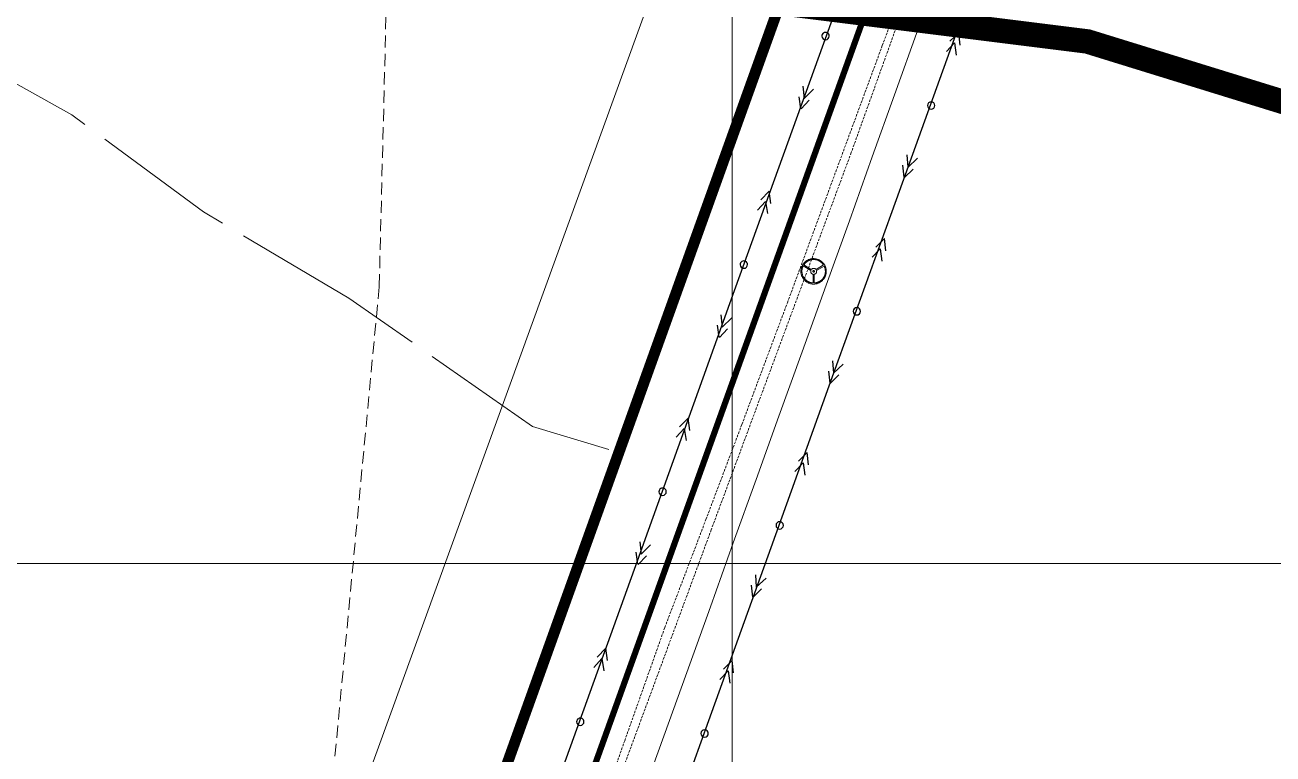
# Model space of a CAD drawing. Header units: millimetres. Extents: x 519 to 9564855, y -810 to 5021775.
# Drawn here: x 9521423 to 9522441, y 4998844 to 4999440 of the extents above; entities that cross this region are included whole.
import ezdxf

# ---------------------------------------------------------------- set-up
doc = ezdxf.new("R2010")
doc.units = ezdxf.units.MM
doc.header["$LTSCALE"] = 2
doc.header["$MEASUREMENT"] = 0
for name, pattern in [('92051501$0$DASHED', [0.75, 0.5, -0.25]), ('92051501$0$GROUND1', [60, 50, -10]), ('92051501$0$GROUND2', [35, 25, -10]), ('DASHED', [0.75, 0.5, -0.25]), ('HIDDEN2', [4.7625, 3.175, -1.5875]), ('Podzemka', [5, 2, -1, 2])]:
    doc.linetypes.add(name, pattern=pattern)
for name, color, linetype in [('AL_PIP_CRUDE OIL', 210, 'Continuous'), ('GRID_PULKOVO', 7, 'Continuous'), ('PPLINE_WAT', 7, 'WTR_LINE'), ('ROAD_ASF', 9, 'Continuous'), ('ROAD_FIELD', 255, '92051501$0$GROUND2'), ('ROAD_GROUND', 9, 'Continuous'), ('SEA_COST', 4, 'Continuous'), ('Эл.выс.', 1, 'Continuous')]:
    doc.layers.add(name, color=color, linetype=linetype)
for name, color, linetype, lineweight in [('Land lease as of 24.06.2004', 47, 'HIDDEN2', 70), ('Водопровод', 5, 'Continuous', 30), ('Оптиковолоконный кабель', 220, 'CAB6', 20), ('Эл.низ', 1, 'Continuous', 13), ('Электро', 1, 'Continuous', 30), ('Электроснаб', 1, 'Continuous', 18), ('Электроснабжене', 1, 'Continuous', 18)]:
    doc.layers.add(name, color=color, linetype=linetype, lineweight=lineweight)
doc.styles.add('92051501$0$STANDARD', font='simplex.shx')
doc.styles.get("Standard").update_dxf_attribs({"font": 'isocpeur.ttf', "width": 0.5})
doc.linetypes.add('CAB', pattern='A,0.7,-0.43403,["K",Standard,S=0.9,R=0,X=-0.4,Y=-0.3],-0.8', length=1.93403)
doc.linetypes.add('CAB6', pattern='A,0.9,-0.9,["6",Standard,S=0.9,R=0,X=-0.8,Y=-0.4],11', length=12.8)
doc.linetypes.add('WTR_LINE', pattern='A,0.5,-0.2,["W",92051501$0$STANDARD,S=0.1,R=0,X=-0.1,Y=-0.05],-0.05', length=0.75)

msp = doc.modelspace()

# ---------------------------------------------------------------- linework, layer by layer
at = {"layer": 'AL_PIP_CRUDE OIL', "lineweight": 60, "const_width": 5}
msp.add_lwpolyline([(9523408.96955, 5008589.07215), (9522866.96955, 5008436.07215), (9522326.96955, 5007087.07215), (9522313.96594, 5006750.08943), (9522363.50455, 5006330.19015), (9523532.73502, 5003851.53167), (9523509.9659, 5003501.17422), (9523544.63322, 5003488.85485), (9523203.95221, 5002551.92724), (9523207.94138, 5002504.46778), (9521587.24018, 4997999.63007), (9523708.12981, 4995731.08727), (9526814.15531, 4995451.17542), (9528489.4409, 4995215.37355), (9528594.43514, 4995358.95224), (9530593.64001, 4995059.64331), (9530879.24426, 4994914.43479), (9530977.35799, 4994842.68501), (9531002.94658, 4994841.81396), (9531002.94658, 4994841.81396), (9531002.94648, 4994841.81391)], dxfattribs=at)
at = {"layer": 'GRID_PULKOVO', "lineweight": 0}
for p, q in [((9522000, 5010000), (9522000, 4992000)), ((9519000, 4999000), (9533000, 4999000))]:
    msp.add_line(p, q, dxfattribs=at)
at = {"layer": 'Land lease as of 24.06.2004', "color": 34, "linetype": 'DASHED', "lineweight": 0, "ltscale": 50, "const_width": 20}
msp.add_lwpolyline([(9519654.3, 5003739.6), (9532971.6, 5004566.6), (9534671.1, 5001241.4), (9547648.8, 4998330.8), (9546800.6, 4994774.1), (9538599.5, 4994719.2), (9534700.1, 4995931.6), (9534118, 4994384.9), (9531927.8, 4994990.9), (9532139.5, 4996381.2), (9522290.1, 4999426.3), (9519885.3, 4999727), (9519654.3, 5003739.6)], dxfattribs=at)
at = {"layer": 'PPLINE_WAT', "lineweight": 0}
for points in [[(9522066.51004, 4999248.99843), (9522066.51004, 4999248.99843), (9522067.03977, 4999248.98804), (9522067.5591, 4999248.9465), (9522068.07844, 4999248.87379), (9522068.58739, 4999248.7907), (9522069.08595, 4999248.66606), (9522069.57412, 4999248.53103), (9522070.0623, 4999248.36484), (9522070.5297, 4999248.17788), (9522070.98672, 4999247.97015), (9522071.43334, 4999247.74164), (9522071.86959, 4999247.49236), (9522072.29544, 4999247.2223), (9522072.70052, 4999246.93148), (9522073.09522, 4999246.61987), (9522073.46914, 4999246.29789), (9522073.83267, 4999245.95512), (9522074.17544, 4999245.59159), (9522074.50781, 4999245.21767), (9522074.81941, 4999244.82297), (9522075.11024, 4999244.41789), (9522075.38029, 4999243.99204), (9522075.62958, 4999243.55579), (9522075.85808, 4999243.10917), (9522076.0762, 4999242.65215), (9522076.26317, 4999242.17436), (9522076.42935, 4999241.69657), (9522076.56438, 4999241.19801), (9522076.67863, 4999240.69945), (9522076.77211, 4999240.1905), (9522076.84482, 4999239.67116), (9522076.88637, 4999239.14144), (9522076.89675, 4999238.61172), (9522076.89675, 4999238.61172), (9522076.88637, 4999238.07161), (9522076.84482, 4999237.54189), (9522076.77211, 4999237.02255), (9522076.67863, 4999236.5136), (9522076.56438, 4999236.01504), (9522076.42935, 4999235.51648), (9522076.26317, 4999235.02831), (9522076.0762, 4999234.5609), (9522075.85808, 4999234.10389), (9522075.62958, 4999233.65726), (9522075.38029, 4999233.22102), (9522075.11024, 4999232.79516), (9522074.81941, 4999232.39008), (9522074.50781, 4999231.99539), (9522074.17544, 4999231.62146), (9522073.83267, 4999231.25793), (9522073.46914, 4999230.91517), (9522073.09522, 4999230.59318), (9522072.70052, 4999230.28158), (9522072.29544, 4999229.99075), (9522071.86959, 4999229.7207), (9522071.43334, 4999229.47142), (9522070.98672, 4999229.24291), (9522070.5297, 4999229.03517), (9522070.0623, 4999228.84821), (9522069.57412, 4999228.69241), (9522069.08595, 4999228.547), (9522068.58739, 4999228.43274), (9522068.07844, 4999228.33926), (9522067.5591, 4999228.27694), (9522067.03977, 4999228.2354), (9522066.51004, 4999228.22501), (9522066.51004, 4999228.22501), (9522065.96993, 4999228.2354), (9522065.44021, 4999228.27694), (9522064.92088, 4999228.33926), (9522064.41193, 4999228.43274), (9522063.90298, 4999228.547), (9522063.4148, 4999228.69241), (9522062.92663, 4999228.84821), (9522062.45923, 4999229.03517), (9522061.99182, 4999229.24291), (9522061.5452, 4999229.47142), (9522061.10895, 4999229.7207), (9522060.69349, 4999229.99075), (9522060.2884, 4999230.28158), (9522059.89371, 4999230.59318), (9522059.51979, 4999230.91517), (9522059.15625, 4999231.25793), (9522058.81349, 4999231.62146), (9522058.48112, 4999231.99539), (9522058.1799, 4999232.39008), (9522057.88907, 4999232.79516), (9522057.61902, 4999233.22102), (9522057.36974, 4999233.65726), (9522057.14123, 4999234.10389), (9522056.9335, 4999234.5609), (9522056.74654, 4999235.02831), (9522056.59074, 4999235.51648), (9522056.44532, 4999236.01504), (9522056.33107, 4999236.5136), (9522056.23759, 4999237.02255), (9522056.17527, 4999237.54189), (9522056.13372, 4999238.07161), (9522056.12333, 4999238.61172), (9522056.12333, 4999238.61172), (9522056.13372, 4999239.14144), (9522056.17527, 4999239.67116), (9522056.23759, 4999240.1905), (9522056.33107, 4999240.69945), (9522056.44532, 4999241.19801), (9522056.59074, 4999241.69657), (9522056.74654, 4999242.17436), (9522056.9335, 4999242.65215), (9522057.14123, 4999243.10917), (9522057.36974, 4999243.55579), (9522057.61902, 4999243.99204), (9522057.88907, 4999244.41789), (9522058.1799, 4999244.82297), (9522058.48112, 4999245.21767), (9522058.81349, 4999245.59159), (9522059.15625, 4999245.95512), (9522059.51979, 4999246.29789), (9522059.89371, 4999246.61987), (9522060.2884, 4999246.93148), (9522060.69349, 4999247.2223), (9522061.10895, 4999247.49236), (9522061.5452, 4999247.74164), (9522061.99182, 4999247.97015), (9522062.45923, 4999248.17788), (9522062.92663, 4999248.36484), (9522063.4148, 4999248.53103), (9522063.90298, 4999248.66606), (9522064.41193, 4999248.7907), (9522064.92088, 4999248.87379), (9522065.44021, 4999248.9465), (9522065.96993, 4999248.98804), (9522066.51004, 4999248.99843)], [(9522064.64044, 4999240.0347), (9522064.64044, 4999240.0347), (9522064.84817, 4999240.28398), (9522065.08706, 4999240.5021), (9522065.34673, 4999240.67868), (9522065.6064, 4999240.8137), (9522065.88684, 4999240.90718), (9522066.17767, 4999240.97989), (9522066.4685, 4999241.01105), (9522066.75932, 4999241.01105), (9522067.03977, 4999240.97989), (9522067.32021, 4999240.91757), (9522067.57988, 4999240.83448), (9522067.81877, 4999240.72022), (9522068.04728, 4999240.5852), (9522068.23424, 4999240.41901), (9522068.40043, 4999240.24243), (9522068.53545, 4999240.0347), (9522074.62206, 4999243.84662), (9522074.62206, 4999243.84662), (9522074.47665, 4999244.08552), (9522074.31046, 4999244.31402), (9522074.14428, 4999244.54253), (9522073.9677, 4999244.77104), (9522073.78074, 4999244.98916), (9522073.59378, 4999245.20728), (9522073.38605, 4999245.41502), (9522073.17831, 4999245.62275), (9522072.96019, 4999245.8201), (9522072.74207, 4999246.01744), (9522072.50318, 4999246.20441), (9522072.26428, 4999246.38098), (9522072.02539, 4999246.55755), (9522071.77611, 4999246.72374), (9522071.51644, 4999246.88993), (9522071.25677, 4999247.03534), (9522070.98672, 4999247.18076), (9522070.71666, 4999247.32617), (9522070.43622, 4999247.45081), (9522070.15578, 4999247.57545), (9522069.87534, 4999247.68971), (9522069.58451, 4999247.79357), (9522069.29368, 4999247.88705), (9522069.00285, 4999247.97015), (9522068.70164, 4999248.05324), (9522068.40043, 4999248.11556), (9522068.09921, 4999248.17788), (9522067.78761, 4999248.22981), (9522067.48639, 4999248.26097), (9522067.17479, 4999248.29213), (9522066.86319, 4999248.30252), (9522066.55159, 4999248.31291), (9522066.55159, 4999248.31291), (9522066.23999, 4999248.30252), (9522065.92839, 4999248.29213), (9522065.61679, 4999248.26097), (9522065.30519, 4999248.22981), (9522065.00397, 4999248.17788), (9522064.70276, 4999248.12595), (9522064.40154, 4999248.06363), (9522064.11071, 4999247.99092), (9522063.8095, 4999247.89744), (9522063.52906, 4999247.80396), (9522063.23823, 4999247.71048), (9522062.95779, 4999247.59622), (9522062.68773, 4999247.47158), (9522062.41768, 4999247.34694), (9522062.14763, 4999247.21192), (9522061.88796, 4999247.0665), (9522061.62829, 4999246.92109), (9522061.37901, 4999246.7549), (9522061.12973, 4999246.58871), (9522060.89083, 4999246.42253), (9522060.66233, 4999246.23557), (9522060.43382, 4999246.04861), (9522060.2157, 4999245.86164), (9522059.99758, 4999245.65391), (9522059.78984, 4999245.44618), (9522059.59249, 4999245.23844), (9522059.40553, 4999245.02032), (9522059.21857, 4999244.79181), (9522059.042, 4999244.56331), (9522058.86543, 4999244.3348), (9522058.70962, 4999244.0959), (9522058.55382, 4999243.84662), (9522064.64044, 4999240.0347)], [(9522066.10496, 4999236.22278), (9522066.10496, 4999236.22278), (9522065.86607, 4999236.30587), (9522065.63756, 4999236.39935), (9522065.40905, 4999236.52399), (9522065.20132, 4999236.65902), (9522065.00397, 4999236.81482), (9522064.8274, 4999236.98101), (9522064.66121, 4999237.16797), (9522064.52618, 4999237.36532), (9522064.40154, 4999237.57305), (9522064.29767, 4999237.79117), (9522064.22497, 4999238.01968), (9522064.17303, 4999238.25857), (9522064.15226, 4999238.50785), (9522064.16265, 4999238.75713), (9522064.20419, 4999239.00642), (9522064.2769, 4999239.26608), (9522058.07604, 4999243.1611), (9522058.07604, 4999243.1611), (9522057.94101, 4999242.91182), (9522057.81637, 4999242.66254), (9522057.70211, 4999242.40287), (9522057.59825, 4999242.1432), (9522057.49438, 4999241.87315), (9522057.4009, 4999241.59271), (9522057.31781, 4999241.32265), (9522057.2451, 4999241.03182), (9522057.18278, 4999240.75138), (9522057.13084, 4999240.46055), (9522057.07891, 4999240.16973), (9522057.04775, 4999239.8789), (9522057.01659, 4999239.57768), (9522056.99582, 4999239.27647), (9522056.98543, 4999238.97526), (9522056.98543, 4999238.67404), (9522056.99582, 4999238.37283), (9522057.01659, 4999238.07161), (9522057.03736, 4999237.76001), (9522057.07891, 4999237.4588), (9522057.12046, 4999237.15758), (9522057.18278, 4999236.85637), (9522057.2451, 4999236.55515), (9522057.31781, 4999236.25394), (9522057.4009, 4999235.95272), (9522057.49438, 4999235.66189), (9522057.59825, 4999235.37107), (9522057.7125, 4999235.08024), (9522057.83714, 4999234.78941), (9522057.97217, 4999234.50897), (9522058.11758, 4999234.22853), (9522058.27338, 4999233.94809), (9522058.27338, 4999233.94809), (9522058.42918, 4999233.67803), (9522058.60576, 4999233.41837), (9522058.77194, 4999233.1587), (9522058.95891, 4999232.90942), (9522059.15625, 4999232.67052), (9522059.3536, 4999232.43163), (9522059.55095, 4999232.20312), (9522059.76907, 4999231.985), (9522059.9768, 4999231.77726), (9522060.20531, 4999231.56953), (9522060.43382, 4999231.37218), (9522060.67271, 4999231.18522), (9522060.91161, 4999230.99826), (9522061.1505, 4999230.83207), (9522061.39978, 4999230.66589), (9522061.65945, 4999230.51009), (9522061.90873, 4999230.35429), (9522062.17879, 4999230.21926), (9522062.43845, 4999230.08423), (9522062.70851, 4999229.95959), (9522062.97856, 4999229.84534), (9522063.259, 4999229.74147), (9522063.52906, 4999229.6376), (9522063.8095, 4999229.55451), (9522064.10033, 4999229.47142), (9522064.38077, 4999229.39871), (9522064.66121, 4999229.33639), (9522064.95204, 4999229.28445), (9522065.24287, 4999229.23252), (9522065.52331, 4999229.20136), (9522065.81413, 4999229.18059), (9522066.10496, 4999229.15981), (9522066.10496, 4999236.22278)], [(9522066.59314, 4999239.26608), (9522066.59314, 4999239.26608), (9522066.45811, 4999239.2557), (9522066.33347, 4999239.21415), (9522066.2296, 4999239.15183), (9522066.12574, 4999239.07912), (9522066.05303, 4999238.97526), (9522065.99071, 4999238.87139), (9522065.94916, 4999238.74675), (9522065.93877, 4999238.61172), (9522065.93877, 4999238.61172), (9522065.94916, 4999238.47669), (9522065.99071, 4999238.36244), (9522066.05303, 4999238.24819), (9522066.12574, 4999238.15471), (9522066.2296, 4999238.07161), (9522066.33347, 4999238.01968), (9522066.45811, 4999237.97813), (9522066.59314, 4999237.96774), (9522066.59314, 4999237.96774), (9522066.72816, 4999237.97813), (9522066.84242, 4999238.01968), (9522066.95667, 4999238.07161), (9522067.05015, 4999238.15471), (9522067.13325, 4999238.24819), (9522067.18518, 4999238.36244), (9522067.22673, 4999238.47669), (9522067.23711, 4999238.61172), (9522067.23711, 4999238.61172), (9522067.22673, 4999238.74675), (9522067.18518, 4999238.87139), (9522067.13325, 4999238.97526), (9522067.05015, 4999239.07912), (9522066.95667, 4999239.15183), (9522066.84242, 4999239.21415), (9522066.72816, 4999239.2557), (9522066.59314, 4999239.26608)], [(9522068.89899, 4999239.26608), (9522068.89899, 4999239.26608), (9522068.96131, 4999238.99603), (9522068.99247, 4999238.72597), (9522068.99247, 4999238.46631), (9522068.97169, 4999238.21703), (9522068.93015, 4999237.96774), (9522068.86783, 4999237.72885), (9522068.77435, 4999237.51073), (9522068.67048, 4999237.30299), (9522068.53545, 4999237.10565), (9522068.36927, 4999236.91869), (9522068.19269, 4999236.76289), (9522067.99534, 4999236.60709), (9522067.77722, 4999236.48244), (9522067.53833, 4999236.37858), (9522067.27866, 4999236.2851), (9522066.99822, 4999236.22278), (9522066.99822, 4999229.15981), (9522066.99822, 4999229.15981), (9522067.27866, 4999229.1702), (9522067.5591, 4999229.19097), (9522067.83954, 4999229.22213), (9522068.11998, 4999229.26368), (9522068.40043, 4999229.31561), (9522068.68087, 4999229.36755), (9522068.96131, 4999229.44025), (9522069.24175, 4999229.51296), (9522069.52219, 4999229.59606), (9522069.80263, 4999229.68954), (9522070.08307, 4999229.7934), (9522070.35313, 4999229.89727), (9522070.62318, 4999230.02191), (9522070.89324, 4999230.14655), (9522071.16329, 4999230.28158), (9522071.42296, 4999230.42699), (9522071.68263, 4999230.57241), (9522071.94229, 4999230.73859), (9522072.19157, 4999230.90478), (9522072.44086, 4999231.08136), (9522072.67975, 4999231.25793), (9522072.91864, 4999231.45528), (9522073.14715, 4999231.65262), (9522073.37566, 4999231.86036), (9522073.59378, 4999232.06809), (9522073.80151, 4999232.2966), (9522074.00925, 4999232.52511), (9522074.2066, 4999232.764), (9522074.39356, 4999233.0029), (9522074.58052, 4999233.25218), (9522074.74671, 4999233.51185), (9522074.91289, 4999233.7819), (9522074.91289, 4999233.7819), (9522075.06869, 4999234.06234), (9522075.21411, 4999234.34278), (9522075.34913, 4999234.63361), (9522075.47378, 4999234.91405), (9522075.57764, 4999235.20488), (9522075.68151, 4999235.50609), (9522075.77499, 4999235.79692), (9522075.85808, 4999236.08775), (9522075.93079, 4999236.38896), (9522076.0035, 4999236.69018), (9522076.05543, 4999236.98101), (9522076.09698, 4999237.28222), (9522076.12814, 4999237.58344), (9522076.1593, 4999237.88465), (9522076.16968, 4999238.17548), (9522076.18007, 4999238.47669), (9522076.18007, 4999238.77791), (9522076.1593, 4999239.06874), (9522076.13852, 4999239.35956), (9522076.10736, 4999239.66078), (9522076.0762, 4999239.95161), (9522076.02427, 4999240.23205), (9522075.97234, 4999240.52288), (9522075.89963, 4999240.80332), (9522075.82692, 4999241.08376), (9522075.74383, 4999241.3642), (9522075.65035, 4999241.64464), (9522075.55687, 4999241.91469), (9522075.44261, 4999242.17436), (9522075.32836, 4999242.44442), (9522075.20372, 4999242.70408), (9522075.06869, 4999242.95337), (9522068.89899, 4999239.26608)]]:
    msp.add_lwpolyline(points, dxfattribs=at)
at = {"layer": 'ROAD_ASF', "lineweight": 0}
for points in [[(9521737.23529, 4997056.36456), (9521526.30791, 4997406.20512), (9521491.42617, 4997522.40996), (9521494.64376, 4997784.54227), (9521557.42562, 4998123.62451), (9523181.91284, 5002651.278), (9523567.30412, 5002471.17809), (9525869.16882, 5001381.54446), (9525963.92258, 5001333.47903), (9526128.60686, 5001261.79325), (9526517.55757, 5001074.97311), (9527241.30336, 5000725.10977), (9527302.0959, 5000699.32947), (9527474.32311, 5000617.56906), (9528116.89056, 5000310.63684)], [(9521742.137, 4997059.855), (9521531.837, 4997408.655), (9521497.437, 4997523.255), (9521500.637, 4997783.955), (9521563.237, 4998122.055), (9523185.337, 5002643.055), (9523564.737, 5002465.755), (9525866.52759, 5001376.15646), (9525961.36584, 5001328.04817), (9526126.10975, 5001256.33643), (9526514.94624, 5001069.57117), (9527238.82495, 5000719.64358), (9527299.637, 5000693.855), (9527471.737, 5000612.155), (9528114.237, 5000305.255)]]:
    msp.add_lwpolyline(points, dxfattribs=at)
at = {"layer": 'ROAD_FIELD', "linetype": '92051501$0$GROUND1', "lineweight": 0}
msp.add_lwpolyline([(9521899.337, 4999093.055), (9521837.24724, 4999112.00196), (9521687.33414, 4999216.59165), (9521568.53505, 4999287.26033), (9521461.05019, 4999366.40929), (9521377.60797, 4999413.05057)], dxfattribs=at)
at = {"layer": 'ROAD_GROUND', "color": 8, "lineweight": 0, "const_width": 9}
msp.add_lwpolyline([(9521739.68614, 4997058.10978), (9521529.07245, 4997407.43006), (9521494.43159, 4997522.83248), (9521497.64038, 4997784.24863), (9521560.33131, 4998122.83976), (9523183.62492, 5002647.1665), (9523566.02728, 5002468.46336), (9525867.84821, 5001378.85046), (9525962.64421, 5001330.7636), (9526127.3583, 5001259.06484), (9526516.25529, 5001072.2705), (9527240.06415, 5000722.37668), (9527300.86645, 5000696.59224), (9527473.0333, 5000614.86048), (9528115.56378, 5000307.94592)], dxfattribs=at)
at = {"layer": 'SEA_COST', "color": 252, "linetype": '92051501$0$DASHED', "lineweight": 5, "ltscale": 10, "true_color": 0x939598}
msp.add_lwpolyline([(9521805.16, 5003050.33), (9521805.16, 5002342.6), (9521767.91, 5001411.38), (9521767.91, 5000660.19), (9521730.66, 4999971.09), (9521712.04, 4999226.11), (9521633.04, 4998388.01)], dxfattribs=at)
at = {"layer": 'Водопровод', "linetype": 'Podzemka', "lineweight": 0, "ltscale": 0.5}
for points in [[(9523287.57403, 5002560.18314), (9523267.74785, 5002519.19376), (9523213.7992, 5002448.85055), (9522925.75003, 5001648.31239), (9522804.67134, 5001309.53515), (9522681.72707, 5000970.89784), (9522622.59147, 5000807.85975), (9522513.00737, 5000504.47537), (9522403.94187, 5000200.85612), (9522254.80091, 4999779.05222), (9522178.51673, 4999560.22213), (9522137.14645, 4999446.58254), (9522097.24809, 4999335.61045), (9521983.01089, 4999027.64625), (9521905.71837, 4998818.33445), (9521836.21669, 4998606.06054), (9521625.75636, 4998013.62134), (9521655.21382, 4997975.84167), (9521809.05861, 4997801.17492), (9522321.28486, 4997251.24444)], [(9521845.25958, 4998667.15952), (9521912.36929, 4998855.34501), (9521945.04732, 4998947.68936), (9521978.64067, 4999035.91378), (9522007.99114, 4999113.5973), (9522045.11389, 4999212.92405), (9522070.05745, 4999280.52304), (9522122.62262, 4999422.99024), (9522154.66194, 4999509.40301), (9522194.80361, 4999619.64385), (9522246.67246, 4999768.42368), (9522276.45548, 4999861.84295), (9522294.24805, 4999917.08588), (9522321.04928, 4999994.34158), (9522342.11485, 5000052.86587), (9522372.67546, 5000136.53654)]]:
    msp.add_lwpolyline(points, dxfattribs=at)
at = {"layer": 'Оптиковолоконный кабель', "color": 6, "linetype": 'CAB'}
msp.add_line((9522387.11351, 5000714.44984, -25.9952), (9521687.32857, 4998783.57514, -0.94252), dxfattribs=at)
at = {"layer": 'Эл.выс.'}
for points, elevation in [([(9521604.86126, 4998117.72308), (9521684.1909, 4998339.2676), (9521763.547, 4998559.9369), (9521843.223, 4998780.9793), (9521922.7179, 4999002.1354), (9522001.974, 4999222.9619), (9522081.8249, 4999444.4028), (9522161.2728, 4999665.769), (9522240.6849, 4999886.6267), (9522310.5842, 5000110.2282), (9522390.0936, 5000330.2422), (9522469.9361, 5000551.4153), (9522549.5334, 5000772.2927), (9522629.2933, 5000992.4476), (9522707.1939, 5001211.0738), (9522788.0615, 5001434.5367), (9522869.326, 5001661.0385), (9522948.8991, 5001882.0749), (9523026.2995, 5002098.9255), (9523106.7052, 5002321.5763), (9523185.8638, 5002540.6309), (9523265.9766, 5002762.2719), (9523345.6545, 5002983.7411), (9523424.7203, 5003203.229)], -24.6849), ([(9521681.5365, 4998038.53475), (9521775.1626, 4998299.8043), (9521827.8229, 4998446.5194), (9521879.0431, 4998588.3239), (9521930.9088, 4998732.5532), (9521980.925, 4998871.9041), (9522031.8285, 4999013.0431), (9522083.0897, 4999155.715), (9522134.2356, 4999297.1792), (9522185.2305, 4999439.4499), (9522235.7281, 4999580.1894), (9522285.9348, 4999719.7904), (9522336.3149, 4999859.7951), (9522387.0851, 5000001.359), (9522438.538, 5000144.8069)], -25.1388)]:
    msp.add_lwpolyline(points, dxfattribs=dict(at, elevation=elevation))
at = {"layer": 'Эл.низ', "elevation": -26.4921}
msp.add_lwpolyline([(9521924.7753, 4998804.8308), (9521944.2391, 4998859.2003), (9521962.9507, 4998911.1411), (9521982.3179, 4998964.7917), (9522001.0146, 4999016.8317), (9522019.6297, 4999068.6107), (9522038.2619, 4999120.4163), (9522057.1128, 4999172.8335), (9522076.7217, 4999227.2698), (9522095.7065, 4999279.9495), (9522114.3696, 4999332.0098), (9522132.6326, 4999382.8602), (9522151.8943, 4999436.5358), (9522171.3383, 4999490.8664)], dxfattribs=at)
at = {"layer": 'Электро'}
for p, q in [((9522185.04391, 4999433.48598, -25.1388), (9522177.81491, 4999426.5098, -25.1388)), ((9522186.0693, 4999423.38151, -25.1388), (9522185.04391, 4999433.48598, -25.1388)), ((9522174.92046, 4999418.16076, -25.1388), (9522181.58834, 4999425.07972, -25.1388)), ((9522181.58834, 4999425.07972, -25.1388), (9522182.93901, 4999415.12185, -25.1388)), ((9522058.9973, 4999379.75771, -24.6849), (9522057.91257, 4999389.74515, -24.6849)), ((9522058.6765, 4999379.60157, -24.6849), (9522066.42055, 4999387.33884, -24.6849)), ((9522056.1121, 4999371.40929, -24.6849), (9522054.70656, 4999381.24059, -24.6849)), ((9522056.35048, 4999371.32691, -24.6849), (9522063.04966, 4999378.35722, -24.6849)), ((9522140.56141, 4999315.40159, -25.1388), (9522139.44658, 4999325.27008, -25.1388)), ((9522143.69169, 4999323.66124, -25.1388), (9522142.90214, 4999333.67634, -25.1388)), ((9522143.36642, 4999323.51463, -25.1388), (9522151.3354, 4999331.02003, -25.1388)), ((9522140.79725, 4999315.31222, -25.1388), (9522147.70097, 4999322.14179, -25.1388)), ((9522020.72057, 4999288.55221, -24.6849), (9522027.18139, 4999295.6649, -24.6849)), ((9522030.3874, 4999304.16946, -24.6849), (9522023.3674, 4999296.98301, -24.6849)), ((9522027.18139, 4999295.6649, -24.6849), (9522028.8253, 4999285.75123, -24.6849)), ((9522031.7105, 4999294.09965, -24.6849), (9522030.3874, 4999304.16946, -24.6849)), ((9522124.43802, 4999265.42379, -25.1388), (9522117.20902, 4999258.44761, -25.1388)), ((9522125.46341, 4999255.31932, -25.1388), (9522124.43802, 4999265.42379, -25.1388)), ((9522114.31458, 4999250.09858, -25.1388), (9522120.98246, 4999257.01754, -25.1388)), ((9522120.98246, 4999257.01754, -25.1388), (9522122.33313, 4999247.05967, -25.1388)), ((9521992.29382, 4999193.17236, -24.6849), (9521991.20909, 4999203.1598, -24.6849)), ((9521989.40862, 4999184.82394, -24.6849), (9521988.00308, 4999194.65523, -24.6849)), ((9521991.97301, 4999193.01622, -24.6849), (9521999.71707, 4999200.75349, -24.6849)), ((9521989.64699, 4999184.74156, -24.6849), (9521996.34618, 4999191.77187, -24.6849)), ((9522083.0858, 4999155.59906, -25.1388), (9522082.29625, 4999165.61416, -25.1388)), ((9522082.76053, 4999155.45245, -25.1388), (9522090.72951, 4999162.95784, -25.1388)), ((9522079.95552, 4999147.33941, -25.1388), (9522078.84069, 4999157.20789, -25.1388)), ((9522080.19136, 4999147.25003, -25.1388), (9522087.09508, 4999154.0796, -25.1388)), ((9521964.11527, 4999118.7907, -24.6849), (9521957.09527, 4999111.60424, -24.6849)), ((9521965.43837, 4999108.72088, -24.6849), (9521964.11527, 4999118.7907, -24.6849)), ((9521954.44844, 4999103.17344, -24.6849), (9521960.90926, 4999110.28614, -24.6849)), ((9521960.90926, 4999110.28614, -24.6849), (9521962.55317, 4999100.37246, -24.6849)), ((9522051.28708, 4999075.32119, -25.1388), (9522057.95496, 4999082.24015, -25.1388)), ((9522061.41052, 4999090.64641, -25.1388), (9522054.18153, 4999083.67022, -25.1388)), ((9522057.95496, 4999082.24015, -25.1388), (9522059.30563, 4999072.28228, -25.1388)), ((9522062.43592, 4999080.54194, -25.1388), (9522061.41052, 4999090.64641, -25.1388)), ((9521923.13649, 4998999.44517, -24.6849), (9521921.73095, 4999009.27647, -24.6849)), ((9521926.02169, 4999007.79359, -24.6849), (9521924.93696, 4999017.78103, -24.6849)), ((9521925.70088, 4999007.63745, -24.6849), (9521933.44493, 4999015.37472, -24.6849)), ((9521923.37486, 4998999.36279, -24.6849), (9521930.07405, 4999006.3931, -24.6849)), ((9522020.05831, 4998980.82167, -25.1388), (9522019.26875, 4998990.83677, -25.1388)), ((9522016.92803, 4998972.56202, -25.1388), (9522015.81319, 4998982.43051, -25.1388)), ((9522017.16387, 4998972.47264, -25.1388), (9522024.06758, 4998979.30222, -25.1388)), ((9522019.73303, 4998980.67506, -25.1388), (9522027.70202, 4998988.18046, -25.1388)), ((9521896.94884, 4998930.91037, -24.6849), (9521889.92884, 4998923.72392, -24.6849)), ((9521898.27194, 4998920.84055, -24.6849), (9521896.94884, 4998930.91037, -24.6849)), ((9521887.28201, 4998915.29311, -24.6849), (9521893.74283, 4998922.40581, -24.6849)), ((9521893.74283, 4998922.40581, -24.6849), (9521895.38674, 4998912.49213, -24.6849)), ((9522000.15411, 4998920.7803, -25.1388), (9521992.92512, 4998913.80412, -25.1388)), ((9522001.17951, 4998910.67583, -25.1388), (9522000.15411, 4998920.7803, -25.1388)), ((9521990.03067, 4998905.45509, -25.1388), (9521996.69855, 4998912.37405, -25.1388)), ((9521996.69855, 4998912.37405, -25.1388), (9521998.04922, 4998902.41618, -25.1388))]:
    msp.add_line(p, q, dxfattribs=at)
for centre, start, end in [((9522076.29412, 4999430.66957, -24.6849), 1.53137386, 181.53137386), ((9522076.29412, 4999430.66957, -24.6849), 181.53137386, 1.53137386), ((9522162.48325, 4999374.04055, -25.1388), 359.84048841, 179.84048841), ((9522162.48325, 4999374.04055, -25.1388), 179.84048841, 359.84048841), ((9522009.59064, 4999244.08422, -24.6849), 1.53137386, 181.53137386), ((9522009.59064, 4999244.08422, -24.6849), 181.53137386, 1.53137386), ((9522101.87736, 4999205.97837, -25.1388), 179.84048841, 359.84048841), ((9522101.87736, 4999205.97837, -25.1388), 359.84048841, 179.84048841), ((9521943.31851, 4999058.70545, -24.6849), 1.53137386, 181.53137386), ((9521943.31851, 4999058.70545, -24.6849), 181.53137386, 1.53137386), ((9522038.84987, 4999031.20098, -25.1388), 179.84048841, 359.84048841), ((9522038.84987, 4999031.20098, -25.1388), 359.84048841, 179.84048841), ((9521876.15208, 4998870.82513, -24.6849), 1.53137391, 181.53137391), ((9521876.15208, 4998870.82513, -24.6849), 181.53137391, 1.53137391), ((9521977.59346, 4998861.33488, -25.1388), 179.8404882, 359.8404882), ((9521977.59346, 4998861.33488, -25.1388), 359.8404882, 179.8404882)]:
    msp.add_arc(centre, 3, start, end, dxfattribs=at)
at = {"layer": 'Электроснаб', "color": 1, "linetype": 'ByBlock', "lineweight": 0}
for p, q in [((9522185.04391, 4999433.48598, -25.1388), (9522177.81491, 4999426.5098, -25.1388)), ((9522186.0693, 4999423.38151, -25.1388), (9522185.04391, 4999433.48598, -25.1388)), ((9522174.92046, 4999418.16076, -25.1388), (9522181.58834, 4999425.07972, -25.1388)), ((9522181.58834, 4999425.07972, -25.1388), (9522182.93901, 4999415.12185, -25.1388)), ((9522058.9973, 4999379.75771, -24.6849), (9522057.91257, 4999389.74515, -24.6849)), ((9522058.6765, 4999379.60157, -24.6849), (9522066.42055, 4999387.33884, -24.6849)), ((9522056.1121, 4999371.40929, -24.6849), (9522054.70656, 4999381.24059, -24.6849)), ((9522056.35048, 4999371.32691, -24.6849), (9522063.04966, 4999378.35722, -24.6849)), ((9522140.56141, 4999315.40159, -25.1388), (9522139.44658, 4999325.27008, -25.1388)), ((9522143.69169, 4999323.66124, -25.1388), (9522142.90214, 4999333.67634, -25.1388)), ((9522143.36642, 4999323.51463, -25.1388), (9522151.3354, 4999331.02003, -25.1388)), ((9522140.79725, 4999315.31222, -25.1388), (9522147.70097, 4999322.14179, -25.1388)), ((9522020.72057, 4999288.55221, -24.6849), (9522027.18139, 4999295.6649, -24.6849)), ((9522030.3874, 4999304.16946, -24.6849), (9522023.3674, 4999296.98301, -24.6849)), ((9522027.18139, 4999295.6649, -24.6849), (9522028.8253, 4999285.75123, -24.6849)), ((9522031.7105, 4999294.09965, -24.6849), (9522030.3874, 4999304.16946, -24.6849)), ((9522124.43802, 4999265.42379, -25.1388), (9522117.20902, 4999258.44761, -25.1388)), ((9522125.46341, 4999255.31932, -25.1388), (9522124.43802, 4999265.42379, -25.1388)), ((9522114.31458, 4999250.09858, -25.1388), (9522120.98246, 4999257.01754, -25.1388)), ((9522120.98246, 4999257.01754, -25.1388), (9522122.33313, 4999247.05967, -25.1388)), ((9521992.29382, 4999193.17236, -24.6849), (9521991.20909, 4999203.1598, -24.6849)), ((9521989.40862, 4999184.82394, -24.6849), (9521988.00308, 4999194.65523, -24.6849)), ((9521991.97301, 4999193.01622, -24.6849), (9521999.71707, 4999200.75349, -24.6849)), ((9521989.64699, 4999184.74156, -24.6849), (9521996.34618, 4999191.77187, -24.6849)), ((9522083.0858, 4999155.59906, -25.1388), (9522082.29625, 4999165.61416, -25.1388)), ((9522082.76053, 4999155.45245, -25.1388), (9522090.72951, 4999162.95784, -25.1388)), ((9522079.95552, 4999147.33941, -25.1388), (9522078.84069, 4999157.20789, -25.1388)), ((9522080.19136, 4999147.25003, -25.1388), (9522087.09508, 4999154.0796, -25.1388)), ((9521964.11527, 4999118.7907, -24.6849), (9521957.09527, 4999111.60424, -24.6849)), ((9521965.43837, 4999108.72088, -24.6849), (9521964.11527, 4999118.7907, -24.6849)), ((9521954.44844, 4999103.17344, -24.6849), (9521960.90926, 4999110.28614, -24.6849)), ((9521960.90926, 4999110.28614, -24.6849), (9521962.55317, 4999100.37246, -24.6849)), ((9522051.28708, 4999075.32119, -25.1388), (9522057.95496, 4999082.24015, -25.1388)), ((9522061.41052, 4999090.64641, -25.1388), (9522054.18153, 4999083.67022, -25.1388)), ((9522057.95496, 4999082.24015, -25.1388), (9522059.30563, 4999072.28228, -25.1388)), ((9522062.43592, 4999080.54194, -25.1388), (9522061.41052, 4999090.64641, -25.1388)), ((9521923.13649, 4998999.44517, -24.6849), (9521921.73095, 4999009.27647, -24.6849)), ((9521926.02169, 4999007.79359, -24.6849), (9521924.93696, 4999017.78103, -24.6849)), ((9521925.70088, 4999007.63745, -24.6849), (9521933.44493, 4999015.37472, -24.6849)), ((9521923.37486, 4998999.36279, -24.6849), (9521930.07405, 4999006.3931, -24.6849)), ((9522020.05831, 4998980.82167, -25.1388), (9522019.26875, 4998990.83677, -25.1388)), ((9522016.92803, 4998972.56202, -25.1388), (9522015.81319, 4998982.43051, -25.1388)), ((9522017.16387, 4998972.47264, -25.1388), (9522024.06758, 4998979.30222, -25.1388)), ((9522019.73303, 4998980.67506, -25.1388), (9522027.70202, 4998988.18046, -25.1388)), ((9521896.94884, 4998930.91037, -24.6849), (9521889.92884, 4998923.72392, -24.6849)), ((9521898.27194, 4998920.84055, -24.6849), (9521896.94884, 4998930.91037, -24.6849)), ((9521887.28201, 4998915.29311, -24.6849), (9521893.74283, 4998922.40581, -24.6849)), ((9521893.74283, 4998922.40581, -24.6849), (9521895.38674, 4998912.49213, -24.6849)), ((9522000.15411, 4998920.7803, -25.1388), (9521992.92512, 4998913.80412, -25.1388)), ((9522001.17951, 4998910.67583, -25.1388), (9522000.15411, 4998920.7803, -25.1388)), ((9521990.03067, 4998905.45509, -25.1388), (9521996.69855, 4998912.37405, -25.1388)), ((9521996.69855, 4998912.37405, -25.1388), (9521998.04922, 4998902.41618, -25.1388))]:
    msp.add_line(p, q, dxfattribs=at)
for centre, start, end in [((9522076.29412, 4999430.66957, -24.6849), 1.53137386, 181.53137386), ((9522076.29412, 4999430.66957, -24.6849), 181.53137386, 1.53137386), ((9522162.48325, 4999374.04055, -25.1388), 359.84048841, 179.84048841), ((9522162.48325, 4999374.04055, -25.1388), 179.84048841, 359.84048841), ((9522009.59064, 4999244.08422, -24.6849), 1.53137386, 181.53137386), ((9522009.59064, 4999244.08422, -24.6849), 181.53137386, 1.53137386), ((9522101.87736, 4999205.97837, -25.1388), 179.84048841, 359.84048841), ((9522101.87736, 4999205.97837, -25.1388), 359.84048841, 179.84048841), ((9521943.31851, 4999058.70545, -24.6849), 1.53137386, 181.53137386), ((9521943.31851, 4999058.70545, -24.6849), 181.53137386, 1.53137386), ((9522038.84987, 4999031.20098, -25.1388), 179.84048841, 359.84048841), ((9522038.84987, 4999031.20098, -25.1388), 359.84048841, 179.84048841), ((9521876.15208, 4998870.82513, -24.6849), 1.53137391, 181.53137391), ((9521876.15208, 4998870.82513, -24.6849), 181.53137391, 1.53137391), ((9521977.59346, 4998861.33488, -25.1388), 179.8404882, 359.8404882), ((9521977.59346, 4998861.33488, -25.1388), 359.8404882, 179.8404882)]:
    msp.add_arc(centre, 3, start, end, dxfattribs=at)
at = {"layer": 'Электроснабжене', "color": 1, "linetype": 'ByBlock', "lineweight": 0}
for p, q in [((9522185.04391, 4999433.48598, -25.1388), (9522177.81491, 4999426.5098, -25.1388)), ((9522186.0693, 4999423.38151, -25.1388), (9522185.04391, 4999433.48598, -25.1388)), ((9522174.92046, 4999418.16076, -25.1388), (9522181.58834, 4999425.07972, -25.1388)), ((9522181.58834, 4999425.07972, -25.1388), (9522182.93901, 4999415.12185, -25.1388)), ((9522058.9973, 4999379.75771, -24.6849), (9522057.91257, 4999389.74515, -24.6849)), ((9522058.6765, 4999379.60157, -24.6849), (9522066.42055, 4999387.33884, -24.6849)), ((9522056.1121, 4999371.40929, -24.6849), (9522054.70656, 4999381.24059, -24.6849)), ((9522056.35048, 4999371.32691, -24.6849), (9522063.04966, 4999378.35722, -24.6849)), ((9522140.56141, 4999315.40159, -25.1388), (9522139.44658, 4999325.27008, -25.1388)), ((9522143.69169, 4999323.66124, -25.1388), (9522142.90214, 4999333.67634, -25.1388)), ((9522143.36642, 4999323.51463, -25.1388), (9522151.3354, 4999331.02003, -25.1388)), ((9522140.79725, 4999315.31222, -25.1388), (9522147.70097, 4999322.14179, -25.1388)), ((9522020.72057, 4999288.55221, -24.6849), (9522027.18139, 4999295.6649, -24.6849)), ((9522030.3874, 4999304.16946, -24.6849), (9522023.3674, 4999296.98301, -24.6849)), ((9522027.18139, 4999295.6649, -24.6849), (9522028.8253, 4999285.75123, -24.6849)), ((9522031.7105, 4999294.09965, -24.6849), (9522030.3874, 4999304.16946, -24.6849)), ((9522124.43802, 4999265.42379, -25.1388), (9522117.20902, 4999258.44761, -25.1388)), ((9522125.46341, 4999255.31932, -25.1388), (9522124.43802, 4999265.42379, -25.1388)), ((9522114.31458, 4999250.09858, -25.1388), (9522120.98246, 4999257.01754, -25.1388)), ((9522120.98246, 4999257.01754, -25.1388), (9522122.33313, 4999247.05967, -25.1388)), ((9521992.29382, 4999193.17236, -24.6849), (9521991.20909, 4999203.1598, -24.6849)), ((9521989.40862, 4999184.82394, -24.6849), (9521988.00308, 4999194.65523, -24.6849)), ((9521991.97301, 4999193.01622, -24.6849), (9521999.71707, 4999200.75349, -24.6849)), ((9521989.64699, 4999184.74156, -24.6849), (9521996.34618, 4999191.77187, -24.6849)), ((9522083.0858, 4999155.59906, -25.1388), (9522082.29625, 4999165.61416, -25.1388)), ((9522082.76053, 4999155.45245, -25.1388), (9522090.72951, 4999162.95784, -25.1388)), ((9522079.95552, 4999147.33941, -25.1388), (9522078.84069, 4999157.20789, -25.1388)), ((9522080.19136, 4999147.25003, -25.1388), (9522087.09508, 4999154.0796, -25.1388)), ((9521964.11527, 4999118.7907, -24.6849), (9521957.09527, 4999111.60424, -24.6849)), ((9521965.43837, 4999108.72088, -24.6849), (9521964.11527, 4999118.7907, -24.6849)), ((9521954.44844, 4999103.17344, -24.6849), (9521960.90926, 4999110.28614, -24.6849)), ((9521960.90926, 4999110.28614, -24.6849), (9521962.55317, 4999100.37246, -24.6849)), ((9522051.28708, 4999075.32119, -25.1388), (9522057.95496, 4999082.24015, -25.1388)), ((9522061.41052, 4999090.64641, -25.1388), (9522054.18153, 4999083.67022, -25.1388)), ((9522057.95496, 4999082.24015, -25.1388), (9522059.30563, 4999072.28228, -25.1388)), ((9522062.43592, 4999080.54194, -25.1388), (9522061.41052, 4999090.64641, -25.1388)), ((9521923.13649, 4998999.44517, -24.6849), (9521921.73095, 4999009.27647, -24.6849)), ((9521926.02169, 4999007.79359, -24.6849), (9521924.93696, 4999017.78103, -24.6849)), ((9521925.70088, 4999007.63745, -24.6849), (9521933.44493, 4999015.37472, -24.6849)), ((9521923.37486, 4998999.36279, -24.6849), (9521930.07405, 4999006.3931, -24.6849)), ((9522020.05831, 4998980.82167, -25.1388), (9522019.26875, 4998990.83677, -25.1388)), ((9522016.92803, 4998972.56202, -25.1388), (9522015.81319, 4998982.43051, -25.1388)), ((9522017.16387, 4998972.47264, -25.1388), (9522024.06758, 4998979.30222, -25.1388)), ((9522019.73303, 4998980.67506, -25.1388), (9522027.70202, 4998988.18046, -25.1388)), ((9521896.94884, 4998930.91037, -24.6849), (9521889.92884, 4998923.72392, -24.6849)), ((9521898.27194, 4998920.84055, -24.6849), (9521896.94884, 4998930.91037, -24.6849)), ((9521887.28201, 4998915.29311, -24.6849), (9521893.74283, 4998922.40581, -24.6849)), ((9521893.74283, 4998922.40581, -24.6849), (9521895.38674, 4998912.49213, -24.6849)), ((9522000.15411, 4998920.7803, -25.1388), (9521992.92512, 4998913.80412, -25.1388)), ((9522001.17951, 4998910.67583, -25.1388), (9522000.15411, 4998920.7803, -25.1388)), ((9521990.03067, 4998905.45509, -25.1388), (9521996.69855, 4998912.37405, -25.1388)), ((9521996.69855, 4998912.37405, -25.1388), (9521998.04922, 4998902.41618, -25.1388))]:
    msp.add_line(p, q, dxfattribs=at)
for centre, start, end in [((9522076.29412, 4999430.66957, -24.6849), 1.53137386, 181.53137386), ((9522076.29412, 4999430.66957, -24.6849), 181.53137386, 1.53137386), ((9522162.48325, 4999374.04055, -25.1388), 359.84048841, 179.84048841), ((9522162.48325, 4999374.04055, -25.1388), 179.84048841, 359.84048841), ((9522009.59064, 4999244.08422, -24.6849), 1.53137386, 181.53137386), ((9522009.59064, 4999244.08422, -24.6849), 181.53137386, 1.53137386), ((9522101.87736, 4999205.97837, -25.1388), 179.84048841, 359.84048841), ((9522101.87736, 4999205.97837, -25.1388), 359.84048841, 179.84048841), ((9521943.31851, 4999058.70545, -24.6849), 1.53137386, 181.53137386), ((9521943.31851, 4999058.70545, -24.6849), 181.53137386, 1.53137386), ((9522038.84987, 4999031.20098, -25.1388), 179.84048841, 359.84048841), ((9522038.84987, 4999031.20098, -25.1388), 359.84048841, 179.84048841), ((9521876.15208, 4998870.82513, -24.6849), 1.53137391, 181.53137391), ((9521876.15208, 4998870.82513, -24.6849), 181.53137391, 1.53137391), ((9521977.59346, 4998861.33488, -25.1388), 179.8404882, 359.8404882), ((9521977.59346, 4998861.33488, -25.1388), 359.8404882, 179.8404882)]:
    msp.add_arc(centre, 3, start, end, dxfattribs=at)

doc.saveas('drawing.dxf')
